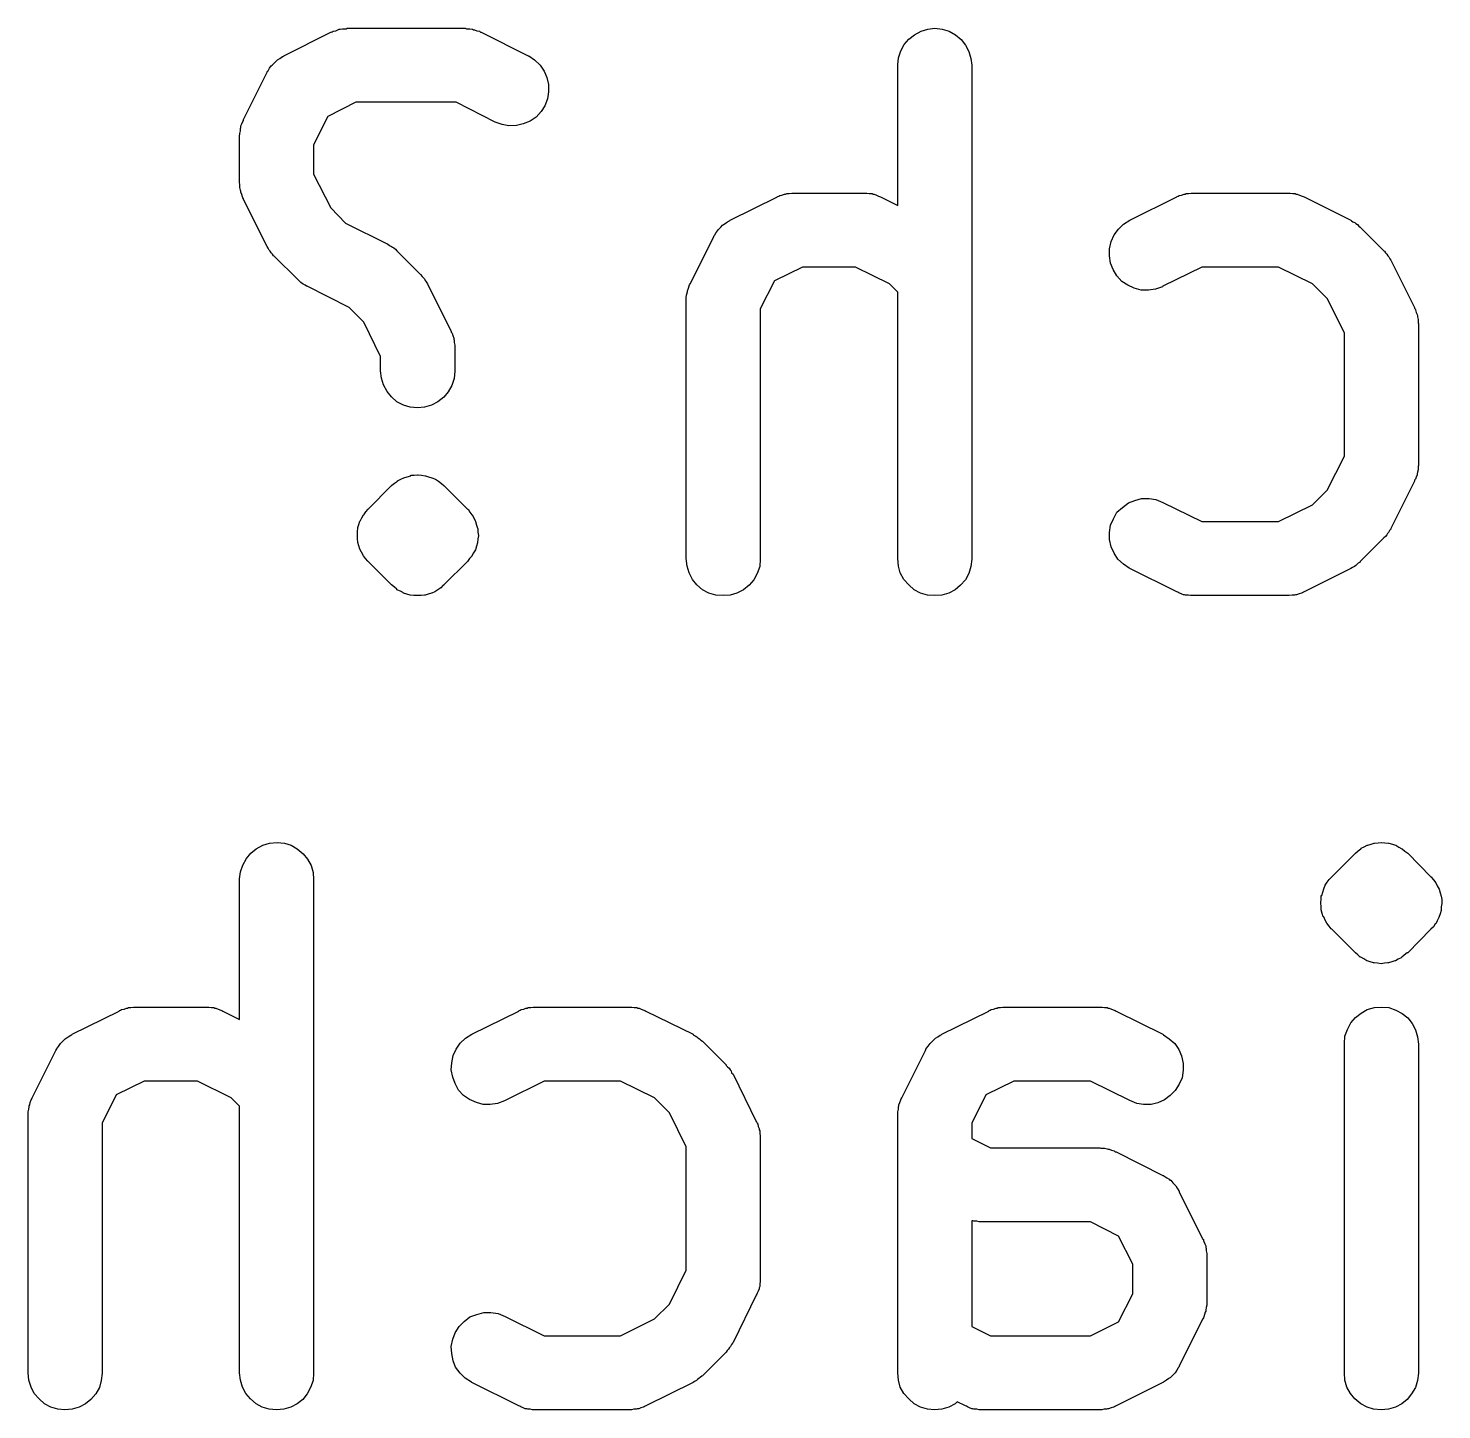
# Model space of a CAD drawing. Extents: x 131.5 to 184.4, y -145.8 to -137.7.
# Drawn here: x 142.177 to 145.041, y -145.467 to -142.667 of the extents above; entities that cross this region are included whole.
import ezdxf

# ---------------------------------------------------------------- set-up
doc = ezdxf.new("R2010")
doc.units = 0
doc.layers.add('BLACK', color=7, linetype='CONTINUOUS')

msp = doc.modelspace()

# ---------------------------------------------------------------- linework, layer by layer
at = {"layer": 'BLACK', "linetype": 'CONTINUOUS'}
for p, q in [((142.695, -142.723), (142.79, -142.675)), ((142.79, -142.675), (142.791, -142.675)), ((142.791, -142.675), (142.793, -142.674)), ((142.793, -142.674), (142.795, -142.673)), ((142.795, -142.673), (142.8, -142.672)), ((142.8, -142.672), (142.804, -142.67)), ((142.804, -142.67), (142.807, -142.669)), ((142.807, -142.669), (142.809, -142.669)), ((142.809, -142.669), (142.814, -142.668)), ((142.814, -142.668), (142.819, -142.668)), ((142.819, -142.668), (142.821, -142.668)), ((142.821, -142.668), (142.823, -142.667)), ((142.823, -142.667), (143.061, -142.667)), ((143.061, -142.667), (143.062, -142.667)), ((143.062, -142.667), (143.065, -142.668)), ((143.065, -142.668), (143.067, -142.668)), ((143.067, -142.668), (143.072, -142.668)), ((143.072, -142.668), (143.077, -142.669)), ((143.077, -142.669), (143.079, -142.67)), ((143.079, -142.67), (143.081, -142.67)), ((143.081, -142.67), (143.086, -142.672)), ((143.086, -142.672), (143.091, -142.673)), ((143.091, -142.673), (143.093, -142.675)), ((143.093, -142.675), (143.095, -142.675)), ((143.095, -142.675), (143.19, -142.723)), ((143.961, -142.689), (143.973, -142.68)), ((143.973, -142.68), (143.986, -142.673)), ((143.986, -142.673), (144, -142.669)), ((144, -142.669), (144.014, -142.667)), ((144.014, -142.667), (144.029, -142.669)), ((144.029, -142.669), (144.043, -142.673)), ((144.043, -142.673), (144.056, -142.68)), ((144.056, -142.68), (144.067, -142.69)), ((143.94, -142.727), (143.945, -142.713)), ((143.945, -142.713), (143.952, -142.7)), ((143.952, -142.7), (143.961, -142.689)), ((144.067, -142.69), (144.076, -142.701)), ((144.076, -142.701), (144.083, -142.714)), ((142.671, -142.742), (142.672, -142.741)), ((142.672, -142.741), (142.676, -142.737)), ((142.676, -142.737), (142.68, -142.733)), ((142.68, -142.733), (142.681, -142.732)), ((142.681, -142.732), (142.682, -142.731)), ((142.682, -142.731), (142.687, -142.728)), ((142.687, -142.728), (142.692, -142.724)), ((142.692, -142.724), (142.693, -142.724)), ((142.693, -142.724), (142.695, -142.723)), ((143.19, -142.723), (143.191, -142.723)), ((143.191, -142.723), (143.203, -142.731)), ((143.203, -142.731), (143.214, -142.742)), ((143.939, -142.741), (143.94, -142.727)), ((143.939, -142.742), (143.939, -142.741)), ((144.083, -142.714), (144.087, -142.728)), ((144.087, -142.728), (144.089, -142.742)), ((142.613, -142.852), (142.661, -142.756)), ((142.661, -142.756), (142.662, -142.754)), ((142.661, -142.756), (142.661, -142.756)), ((142.662, -142.754), (142.663, -142.753)), ((142.663, -142.753), (142.666, -142.748)), ((142.666, -142.748), (142.669, -142.743)), ((142.669, -142.743), (142.671, -142.742)), ((143.214, -142.742), (143.222, -142.754)), ((143.222, -142.754), (143.228, -142.767)), ((143.228, -142.767), (143.231, -142.781)), ((143.939, -143.026), (143.939, -142.742)), ((144.089, -142.742), (144.089, -143.742)), ((143.231, -142.796), (143.229, -142.81)), ((143.231, -142.781), (143.231, -142.796)), ((142.841, -142.817), (142.784, -142.846)), ((143.044, -142.817), (142.841, -142.817)), ((143.123, -142.857), (143.044, -142.817)), ((143.224, -142.824), (143.216, -142.836)), ((143.229, -142.81), (143.224, -142.824)), ((142.61, -142.861), (142.612, -142.856)), ((142.612, -142.856), (142.613, -142.854)), ((142.613, -142.854), (142.613, -142.852)), ((142.784, -142.846), (142.755, -142.903)), ((143.194, -142.855), (143.18, -142.861)), ((143.206, -142.847), (143.194, -142.855)), ((143.216, -142.836), (143.206, -142.847)), ((142.605, -142.884), (142.606, -142.882)), ((142.605, -142.885), (142.605, -142.884)), ((142.606, -142.88), (142.607, -142.875)), ((142.606, -142.882), (142.606, -142.88)), ((142.607, -142.87), (142.608, -142.868)), ((142.607, -142.875), (142.607, -142.87)), ((142.608, -142.865), (142.61, -142.861)), ((142.608, -142.868), (142.608, -142.865)), ((143.137, -142.862), (143.123, -142.857)), ((143.151, -142.865), (143.137, -142.862)), ((143.166, -142.864), (143.151, -142.865)), ((143.18, -142.861), (143.166, -142.864)), ((142.605, -142.98), (142.605, -142.885)), ((142.755, -142.903), (142.755, -142.963)), ((142.755, -142.963), (142.79, -143.031)), ((142.606, -142.983), (142.605, -142.98)), ((142.606, -142.985), (142.606, -142.983)), ((142.606, -142.99), (142.606, -142.985)), ((142.607, -142.995), (142.606, -142.99)), ((142.608, -142.997), (142.607, -142.995)), ((142.608, -142.999), (142.608, -142.997)), ((142.61, -143.004), (142.608, -142.999)), ((142.611, -143.009), (142.61, -143.004)), ((142.612, -143.011), (142.611, -143.009)), ((142.613, -143.013), (142.612, -143.011)), ((142.613, -143.014), (142.613, -143.013)), ((142.661, -143.109), (142.613, -143.014)), ((143.599, -143.056), (143.695, -143.009)), ((143.695, -143.008), (143.698, -143.007)), ((143.695, -143.009), (143.695, -143.008)), ((143.698, -143.007), (143.7, -143.006)), ((143.7, -143.006), (143.704, -143.005)), ((143.704, -143.005), (143.709, -143.003)), ((143.709, -143.003), (143.711, -143.003)), ((143.711, -143.003), (143.714, -143.002)), ((143.714, -143.002), (143.719, -143.002)), ((143.719, -143.002), (143.724, -143.001)), ((143.724, -143.001), (143.726, -143.001)), ((143.726, -143.001), (143.728, -143.001)), ((143.728, -143.001), (143.871, -143.001)), ((143.871, -143.001), (143.872, -143.001)), ((143.872, -143.001), (143.874, -143.001)), ((143.874, -143.001), (143.876, -143.001)), ((143.876, -143.001), (143.881, -143.002)), ((143.881, -143.002), (143.887, -143.002)), ((143.887, -143.002), (143.889, -143.003)), ((143.889, -143.003), (143.891, -143.003)), ((143.891, -143.003), (143.896, -143.005)), ((143.896, -143.005), (143.9, -143.007)), ((143.9, -143.007), (143.902, -143.008)), ((143.902, -143.008), (143.904, -143.009)), ((143.904, -143.009), (143.939, -143.026)), ((144.409, -143.056), (144.504, -143.009)), ((144.504, -143.009), (144.505, -143.008)), ((144.505, -143.008), (144.507, -143.007)), ((144.507, -143.007), (144.509, -143.006)), ((144.509, -143.006), (144.514, -143.005)), ((144.514, -143.005), (144.519, -143.003)), ((144.519, -143.003), (144.521, -143.003)), ((144.521, -143.003), (144.523, -143.002)), ((144.523, -143.002), (144.528, -143.002)), ((144.528, -143.002), (144.533, -143.001)), ((144.533, -143.001), (144.535, -143.001)), ((144.535, -143.001), (144.538, -143.001)), ((144.538, -143.001), (144.728, -143.001)), ((144.728, -143.001), (144.729, -143.001)), ((144.729, -143.001), (144.731, -143.001)), ((144.731, -143.001), (144.734, -143.001)), ((144.734, -143.001), (144.739, -143.002)), ((144.739, -143.002), (144.744, -143.002)), ((144.744, -143.002), (144.746, -143.003)), ((144.746, -143.003), (144.748, -143.003)), ((144.748, -143.003), (144.753, -143.005)), ((144.753, -143.005), (144.758, -143.007)), ((144.758, -143.007), (144.76, -143.008)), ((144.76, -143.008), (144.762, -143.009)), ((144.762, -143.009), (144.857, -143.056)), ((142.79, -143.031), (142.82, -143.062)), ((143.598, -143.057), (143.599, -143.056)), ((144.396, -143.064), (144.409, -143.056)), ((144.857, -143.056), (144.858, -143.057)), ((142.82, -143.062), (142.904, -143.104)), ((143.568, -143.086), (143.571, -143.081)), ((143.571, -143.081), (143.574, -143.077)), ((143.574, -143.077), (143.575, -143.075)), ((143.575, -143.075), (143.576, -143.074)), ((143.576, -143.074), (143.58, -143.07)), ((143.58, -143.07), (143.584, -143.066)), ((143.584, -143.066), (143.586, -143.065)), ((143.586, -143.065), (143.587, -143.064)), ((143.587, -143.064), (143.592, -143.061)), ((143.592, -143.061), (143.596, -143.058)), ((143.596, -143.058), (143.598, -143.057)), ((144.377, -143.086), (144.386, -143.074)), ((144.386, -143.074), (144.396, -143.064)), ((144.858, -143.057), (144.861, -143.059)), ((144.861, -143.059), (144.865, -143.061)), ((144.865, -143.061), (144.867, -143.063)), ((144.867, -143.063), (144.87, -143.065)), ((144.87, -143.065), (144.873, -143.068)), ((144.873, -143.068), (144.876, -143.07)), ((144.876, -143.07), (144.924, -143.118)), ((142.663, -143.113), (142.661, -143.109)), ((142.665, -143.117), (142.663, -143.113)), ((142.904, -143.104), (142.905, -143.104)), ((142.905, -143.104), (142.909, -143.107)), ((142.909, -143.107), (142.913, -143.109)), ((142.913, -143.109), (142.915, -143.111)), ((142.915, -143.111), (142.918, -143.112)), ((142.918, -143.112), (142.921, -143.115)), ((143.518, -143.185), (143.566, -143.09)), ((143.566, -143.089), (143.567, -143.087)), ((143.566, -143.09), (143.566, -143.089)), ((143.567, -143.087), (143.568, -143.086)), ((144.368, -143.114), (144.371, -143.099)), ((144.368, -143.128), (144.368, -143.114)), ((144.371, -143.099), (144.377, -143.086)), ((142.667, -143.119), (142.665, -143.117)), ((142.669, -143.122), (142.667, -143.119)), ((142.672, -143.125), (142.669, -143.122)), ((142.674, -143.128), (142.672, -143.125)), ((142.675, -143.129), (142.674, -143.128)), ((142.723, -143.176), (142.675, -143.129)), ((142.921, -143.115), (142.924, -143.118)), ((142.924, -143.118), (142.972, -143.166)), ((144.37, -143.143), (144.368, -143.128)), ((144.924, -143.118), (144.925, -143.119)), ((144.925, -143.119), (144.927, -143.122)), ((144.927, -143.122), (144.93, -143.125)), ((144.93, -143.125), (144.932, -143.128)), ((144.932, -143.128), (144.934, -143.13)), ((144.934, -143.13), (144.936, -143.134)), ((144.936, -143.134), (144.938, -143.137)), ((144.938, -143.137), (144.986, -143.233)), ((142.972, -143.166), (142.972, -143.166)), ((142.972, -143.166), (142.975, -143.17)), ((142.975, -143.17), (142.978, -143.173)), ((143.746, -143.151), (143.689, -143.179)), ((143.853, -143.151), (143.746, -143.151)), ((143.922, -143.185), (143.853, -143.151)), ((144.375, -143.156), (144.37, -143.143)), ((144.383, -143.169), (144.375, -143.156)), ((144.393, -143.18), (144.383, -143.169)), ((144.555, -143.151), (144.476, -143.19)), ((144.71, -143.151), (144.555, -143.151)), ((144.779, -143.185), (144.71, -143.151)), ((142.726, -143.179), (142.723, -143.176)), ((142.729, -143.182), (142.726, -143.179)), ((142.732, -143.184), (142.729, -143.182)), ((142.734, -143.186), (142.732, -143.184)), ((142.738, -143.188), (142.734, -143.186)), ((142.741, -143.19), (142.738, -143.188)), ((142.742, -143.19), (142.741, -143.19)), ((142.827, -143.233), (142.742, -143.19)), ((142.978, -143.173), (142.98, -143.175)), ((142.98, -143.175), (142.981, -143.178)), ((142.981, -143.178), (142.983, -143.181)), ((142.983, -143.181), (142.986, -143.185)), ((142.986, -143.185), (143.033, -143.28)), ((143.513, -143.199), (143.515, -143.194)), ((143.513, -143.201), (143.513, -143.199)), ((143.515, -143.194), (143.516, -143.189)), ((143.516, -143.189), (143.517, -143.187)), ((143.517, -143.187), (143.518, -143.185)), ((143.689, -143.179), (143.66, -143.236)), ((143.939, -143.202), (143.922, -143.185)), ((144.405, -143.188), (144.393, -143.18)), ((144.418, -143.194), (144.405, -143.188)), ((144.432, -143.198), (144.418, -143.194)), ((144.447, -143.198), (144.432, -143.198)), ((144.461, -143.196), (144.447, -143.198)), ((144.475, -143.191), (144.461, -143.196)), ((144.476, -143.19), (144.475, -143.191)), ((144.809, -143.215), (144.779, -143.185)), ((143.51, -143.213), (143.511, -143.208)), ((143.51, -143.215), (143.51, -143.213)), ((143.51, -143.218), (143.51, -143.215)), ((143.51, -143.219), (143.51, -143.218)), ((143.51, -143.742), (143.51, -143.219)), ((143.511, -143.208), (143.512, -143.203)), ((143.512, -143.203), (143.513, -143.201)), ((143.939, -143.742), (143.939, -143.202)), ((144.844, -143.284), (144.809, -143.215)), ((142.857, -143.263), (142.827, -143.233)), ((143.66, -143.236), (143.66, -143.742)), ((144.986, -143.233), (144.986, -143.234)), ((144.986, -143.234), (144.987, -143.236)), ((144.987, -143.236), (144.988, -143.238)), ((144.988, -143.238), (144.989, -143.243)), ((144.989, -143.243), (144.991, -143.247)), ((144.991, -143.247), (144.992, -143.25)), ((144.992, -143.25), (144.992, -143.252)), ((144.992, -143.252), (144.993, -143.257)), ((144.993, -143.257), (144.993, -143.262)), ((142.891, -143.332), (142.857, -143.263)), ((143.033, -143.28), (143.034, -143.281)), ((143.034, -143.281), (143.034, -143.283)), ((143.034, -143.283), (143.036, -143.285)), ((143.036, -143.285), (143.037, -143.29)), ((144.844, -143.534), (144.844, -143.284)), ((144.993, -143.262), (144.993, -143.264)), ((144.993, -143.264), (144.994, -143.266)), ((144.994, -143.266), (144.994, -143.552)), ((143.037, -143.29), (143.039, -143.295)), ((143.039, -143.295), (143.039, -143.297)), ((143.039, -143.297), (143.04, -143.299)), ((143.04, -143.299), (143.04, -143.304)), ((143.04, -143.304), (143.041, -143.309)), ((143.041, -143.309), (143.041, -143.312)), ((143.041, -143.312), (143.041, -143.314)), ((143.041, -143.314), (143.041, -143.361)), ((142.891, -143.361), (142.891, -143.332)), ((142.893, -143.376), (142.891, -143.361)), ((143.041, -143.362), (143.04, -143.377)), ((143.041, -143.361), (143.041, -143.362)), ((142.897, -143.39), (142.893, -143.376)), ((142.904, -143.403), (142.897, -143.39)), ((143.035, -143.391), (143.028, -143.404)), ((143.04, -143.377), (143.035, -143.391)), ((142.913, -143.414), (142.904, -143.403)), ((142.924, -143.424), (142.913, -143.414)), ((142.937, -143.431), (142.924, -143.424)), ((143.007, -143.424), (142.994, -143.431)), ((143.019, -143.415), (143.007, -143.424)), ((143.028, -143.404), (143.019, -143.415)), ((142.951, -143.435), (142.937, -143.431)), ((142.966, -143.436), (142.951, -143.435)), ((142.98, -143.435), (142.966, -143.436)), ((142.994, -143.431), (142.98, -143.435)), ((144.809, -143.603), (144.844, -143.534)), ((142.959, -143.573), (142.966, -143.572)), ((142.966, -143.572), (142.967, -143.572)), ((142.967, -143.572), (142.967, -143.572)), ((142.967, -143.572), (142.967, -143.572)), ((142.967, -143.572), (142.967, -143.572)), ((142.967, -143.572), (142.974, -143.573)), ((144.991, -143.572), (144.989, -143.577)), ((144.992, -143.567), (144.991, -143.57)), ((144.991, -143.57), (144.991, -143.572)), ((144.993, -143.562), (144.992, -143.567)), ((144.994, -143.553), (144.993, -143.555)), ((144.993, -143.555), (144.993, -143.557)), ((144.993, -143.557), (144.993, -143.562)), ((144.994, -143.552), (144.994, -143.553)), ((142.866, -143.642), (142.913, -143.594)), ((142.913, -143.594), (142.914, -143.594)), ((142.914, -143.593), (142.919, -143.589)), ((142.914, -143.594), (142.914, -143.593)), ((142.914, -143.594), (142.914, -143.594)), ((142.914, -143.594), (142.914, -143.594)), ((142.914, -143.594), (142.914, -143.594)), ((142.914, -143.594), (142.914, -143.594)), ((142.914, -143.594), (142.914, -143.594)), ((142.919, -143.589), (142.925, -143.585)), ((142.925, -143.584), (142.932, -143.581)), ((142.925, -143.585), (142.925, -143.584)), ((142.925, -143.584), (142.925, -143.584)), ((142.925, -143.584), (142.925, -143.584)), ((142.925, -143.584), (142.925, -143.584)), ((142.932, -143.581), (142.938, -143.578)), ((142.938, -143.578), (142.945, -143.576)), ((142.938, -143.578), (142.938, -143.578)), ((142.938, -143.578), (142.938, -143.578)), ((142.938, -143.578), (142.938, -143.578)), ((142.938, -143.578), (142.938, -143.578)), ((142.945, -143.576), (142.952, -143.574)), ((142.952, -143.574), (142.952, -143.573)), ((142.952, -143.573), (142.952, -143.573)), ((142.952, -143.573), (142.952, -143.573)), ((142.952, -143.573), (142.959, -143.573)), ((142.952, -143.574), (142.952, -143.574)), ((142.974, -143.573), (142.981, -143.574)), ((142.981, -143.574), (142.981, -143.574)), ((142.981, -143.574), (142.981, -143.574)), ((142.981, -143.574), (142.981, -143.574)), ((142.981, -143.574), (142.982, -143.574)), ((142.982, -143.574), (142.988, -143.576)), ((142.988, -143.576), (142.988, -143.576)), ((142.988, -143.576), (142.995, -143.578)), ((142.995, -143.578), (142.995, -143.578)), ((142.995, -143.578), (142.995, -143.578)), ((142.995, -143.578), (142.995, -143.578)), ((142.995, -143.578), (142.995, -143.578)), ((142.995, -143.578), (143.002, -143.581)), ((143.002, -143.581), (143.008, -143.585)), ((143.008, -143.585), (143.008, -143.585)), ((143.008, -143.585), (143.008, -143.585)), ((143.008, -143.585), (143.008, -143.585)), ((143.008, -143.585), (143.008, -143.585)), ((143.008, -143.585), (143.014, -143.59)), ((143.014, -143.59), (143.019, -143.594)), ((143.019, -143.594), (143.067, -143.642)), ((144.986, -143.585), (144.938, -143.681)), ((144.988, -143.581), (144.986, -143.583)), ((144.986, -143.583), (144.986, -143.585)), ((144.989, -143.577), (144.988, -143.581)), ((144.394, -143.638), (144.406, -143.629)), ((144.406, -143.629), (144.419, -143.624)), ((144.419, -143.624), (144.433, -143.62)), ((144.433, -143.62), (144.448, -143.62)), ((144.448, -143.62), (144.462, -143.622)), ((144.462, -143.622), (144.476, -143.628)), ((144.476, -143.628), (144.555, -143.667)), ((144.779, -143.633), (144.809, -143.603)), ((142.853, -143.659), (142.856, -143.653)), ((142.856, -143.653), (142.856, -143.653)), ((142.856, -143.653), (142.857, -143.653)), ((142.857, -143.653), (142.861, -143.647)), ((142.861, -143.647), (142.866, -143.642)), ((143.067, -143.642), (143.067, -143.642)), ((143.067, -143.642), (143.067, -143.642)), ((143.067, -143.642), (143.067, -143.642)), ((143.067, -143.642), (143.068, -143.642)), ((143.068, -143.642), (143.072, -143.648)), ((143.072, -143.648), (143.076, -143.653)), ((143.076, -143.653), (143.077, -143.654)), ((143.077, -143.654), (143.077, -143.654)), ((143.077, -143.654), (143.08, -143.66)), ((144.376, -143.661), (144.383, -143.648)), ((144.383, -143.648), (144.394, -143.638)), ((144.71, -143.667), (144.779, -143.633)), ((142.844, -143.687), (142.845, -143.68)), ((142.845, -143.679), (142.847, -143.673)), ((142.845, -143.68), (142.845, -143.679)), ((142.845, -143.68), (142.845, -143.68)), ((142.847, -143.673), (142.849, -143.666)), ((142.849, -143.666), (142.85, -143.665)), ((142.849, -143.666), (142.849, -143.666)), ((142.85, -143.665), (142.853, -143.659)), ((143.08, -143.66), (143.083, -143.666)), ((143.083, -143.666), (143.083, -143.667)), ((143.083, -143.667), (143.083, -143.667)), ((143.083, -143.667), (143.085, -143.674)), ((143.085, -143.674), (143.087, -143.68)), ((143.087, -143.68), (143.087, -143.681)), ((143.087, -143.681), (143.088, -143.681)), ((143.088, -143.681), (143.088, -143.688)), ((144.368, -143.689), (144.37, -143.674)), ((144.37, -143.674), (144.376, -143.661)), ((144.555, -143.667), (144.71, -143.667)), ((144.935, -143.685), (144.933, -143.689)), ((144.938, -143.682), (144.935, -143.685)), ((144.938, -143.681), (144.938, -143.682)), ((142.844, -143.694), (142.844, -143.687)), ((142.844, -143.701), (142.844, -143.694)), ((142.844, -143.694), (142.844, -143.694)), ((142.844, -143.694), (142.844, -143.694)), ((142.845, -143.709), (142.844, -143.701)), ((142.847, -143.716), (142.845, -143.709)), ((142.845, -143.709), (142.845, -143.709)), ((142.845, -143.709), (142.845, -143.709)), ((143.087, -143.71), (143.085, -143.717)), ((143.088, -143.702), (143.087, -143.71)), ((143.087, -143.71), (143.087, -143.71)), ((143.087, -143.71), (143.087, -143.71)), ((143.088, -143.688), (143.089, -143.695)), ((143.089, -143.696), (143.088, -143.702)), ((143.089, -143.695), (143.089, -143.695)), ((143.089, -143.695), (143.089, -143.696)), ((144.368, -143.703), (144.368, -143.689)), ((144.371, -143.718), (144.368, -143.703)), ((144.924, -143.7), (144.876, -143.748)), ((144.927, -143.697), (144.924, -143.7)), ((144.93, -143.694), (144.927, -143.697)), ((144.931, -143.691), (144.93, -143.694)), ((144.933, -143.689), (144.931, -143.691)), ((142.849, -143.723), (142.847, -143.716)), ((142.852, -143.729), (142.849, -143.723)), ((142.849, -143.723), (142.849, -143.723)), ((142.849, -143.723), (142.849, -143.723)), ((142.856, -143.736), (142.852, -143.729)), ((142.86, -143.742), (142.856, -143.736)), ((142.856, -143.736), (142.856, -143.736)), ((142.856, -143.736), (142.856, -143.736)), ((142.865, -143.747), (142.86, -143.742)), ((143.071, -143.742), (143.067, -143.748)), ((143.076, -143.737), (143.071, -143.742)), ((143.079, -143.73), (143.076, -143.736)), ((143.076, -143.736), (143.076, -143.737)), ((143.076, -143.737), (143.076, -143.737)), ((143.083, -143.724), (143.079, -143.73)), ((143.085, -143.717), (143.083, -143.724)), ((143.083, -143.724), (143.083, -143.724)), ((143.083, -143.724), (143.083, -143.724)), ((143.512, -143.757), (143.51, -143.742)), ((143.66, -143.743), (143.659, -143.758)), ((143.66, -143.742), (143.66, -143.743)), ((143.94, -143.757), (143.939, -143.742)), ((144.089, -143.743), (144.087, -143.758)), ((144.089, -143.742), (144.089, -143.743)), ((144.377, -143.731), (144.371, -143.718)), ((144.385, -143.743), (144.377, -143.731)), ((144.396, -143.753), (144.385, -143.743)), ((142.866, -143.748), (142.865, -143.747)), ((142.865, -143.747), (142.865, -143.747)), ((142.865, -143.747), (142.865, -143.747)), ((142.865, -143.747), (142.865, -143.747)), ((142.913, -143.795), (142.866, -143.748)), ((143.067, -143.748), (143.019, -143.795)), ((143.516, -143.771), (143.512, -143.757)), ((143.523, -143.784), (143.516, -143.771)), ((143.654, -143.772), (143.647, -143.785)), ((143.659, -143.758), (143.654, -143.772)), ((143.944, -143.771), (143.94, -143.757)), ((143.951, -143.784), (143.944, -143.771)), ((144.083, -143.772), (144.076, -143.785)), ((144.087, -143.758), (144.083, -143.772)), ((144.408, -143.761), (144.396, -143.753)), ((144.409, -143.762), (144.408, -143.761)), ((144.504, -143.809), (144.409, -143.762)), ((144.857, -143.762), (144.762, -143.809)), ((144.86, -143.76), (144.857, -143.762)), ((144.864, -143.758), (144.86, -143.76)), ((144.867, -143.756), (144.864, -143.758)), ((144.869, -143.754), (144.867, -143.756)), ((144.872, -143.751), (144.869, -143.754)), ((144.876, -143.749), (144.872, -143.751)), ((144.876, -143.748), (144.876, -143.749)), ((142.919, -143.8), (142.913, -143.795)), ((142.924, -143.804), (142.919, -143.8)), ((143.013, -143.801), (143.007, -143.805)), ((143.018, -143.796), (143.013, -143.801)), ((143.019, -143.796), (143.018, -143.796)), ((143.019, -143.795), (143.019, -143.796)), ((143.019, -143.796), (143.019, -143.796)), ((143.019, -143.796), (143.019, -143.796)), ((143.019, -143.796), (143.019, -143.796)), ((143.019, -143.796), (143.019, -143.796)), ((143.019, -143.796), (143.019, -143.796)), ((143.532, -143.795), (143.523, -143.784)), ((143.543, -143.805), (143.532, -143.795)), ((143.638, -143.796), (143.626, -143.805)), ((143.647, -143.785), (143.638, -143.796)), ((143.961, -143.795), (143.951, -143.784)), ((143.972, -143.805), (143.961, -143.795)), ((144.066, -143.796), (144.055, -143.805)), ((144.076, -143.785), (144.066, -143.796)), ((142.924, -143.805), (142.924, -143.804)), ((142.924, -143.804), (142.924, -143.804)), ((142.931, -143.808), (142.924, -143.805)), ((142.924, -143.805), (142.924, -143.805)), ((142.924, -143.805), (142.924, -143.805)), ((142.937, -143.811), (142.931, -143.808)), ((142.937, -143.812), (142.937, -143.811)), ((142.937, -143.811), (142.937, -143.811)), ((142.944, -143.814), (142.937, -143.812)), ((142.937, -143.812), (142.937, -143.812)), ((142.937, -143.812), (142.937, -143.812)), ((142.951, -143.816), (142.944, -143.814)), ((142.958, -143.817), (142.951, -143.816)), ((142.951, -143.816), (142.951, -143.816)), ((142.951, -143.816), (142.951, -143.816)), ((142.951, -143.816), (142.951, -143.816)), ((142.951, -143.816), (142.951, -143.816)), ((142.965, -143.817), (142.958, -143.817)), ((142.966, -143.817), (142.965, -143.817)), ((142.973, -143.817), (142.966, -143.817)), ((142.966, -143.817), (142.966, -143.817)), ((142.966, -143.817), (142.966, -143.817)), ((142.966, -143.817), (142.966, -143.817)), ((142.98, -143.816), (142.973, -143.817)), ((142.981, -143.816), (142.98, -143.816)), ((142.98, -143.816), (142.98, -143.816)), ((142.98, -143.816), (142.98, -143.816)), ((142.98, -143.816), (142.98, -143.816)), ((142.987, -143.814), (142.981, -143.816)), ((142.994, -143.812), (142.987, -143.814)), ((142.995, -143.812), (142.994, -143.812)), ((142.994, -143.812), (142.994, -143.812)), ((142.994, -143.812), (142.994, -143.812)), ((142.994, -143.812), (142.994, -143.812)), ((143.001, -143.809), (142.995, -143.812)), ((143.007, -143.805), (143.001, -143.809)), ((143.007, -143.805), (143.007, -143.805)), ((143.007, -143.805), (143.007, -143.805)), ((143.007, -143.805), (143.007, -143.805)), ((143.007, -143.805), (143.007, -143.805)), ((143.556, -143.812), (143.543, -143.805)), ((143.57, -143.816), (143.556, -143.812)), ((143.585, -143.817), (143.57, -143.816)), ((143.599, -143.816), (143.585, -143.817)), ((143.613, -143.812), (143.599, -143.816)), ((143.626, -143.805), (143.613, -143.812)), ((143.985, -143.812), (143.972, -143.805)), ((143.999, -143.816), (143.985, -143.812)), ((144.013, -143.817), (143.999, -143.816)), ((144.028, -143.816), (144.013, -143.817)), ((144.042, -143.812), (144.028, -143.816)), ((144.055, -143.805), (144.042, -143.812)), ((144.506, -143.81), (144.504, -143.809)), ((144.508, -143.811), (144.506, -143.81)), ((144.513, -143.813), (144.508, -143.811)), ((144.518, -143.815), (144.513, -143.813)), ((144.52, -143.815), (144.518, -143.815)), ((144.522, -143.816), (144.52, -143.815)), ((144.527, -143.816), (144.522, -143.816)), ((144.532, -143.817), (144.527, -143.816)), ((144.534, -143.817), (144.532, -143.817)), ((144.537, -143.817), (144.534, -143.817)), ((144.538, -143.817), (144.537, -143.817)), ((144.728, -143.817), (144.538, -143.817)), ((144.73, -143.817), (144.728, -143.817)), ((144.732, -143.817), (144.73, -143.817)), ((144.738, -143.816), (144.732, -143.817)), ((144.743, -143.816), (144.738, -143.816)), ((144.745, -143.815), (144.743, -143.816)), ((144.747, -143.815), (144.745, -143.815)), ((144.752, -143.813), (144.747, -143.815)), ((144.757, -143.812), (144.752, -143.813)), ((144.759, -143.811), (144.757, -143.812)), ((144.761, -143.81), (144.759, -143.811)), ((144.762, -143.809), (144.761, -143.81)), ((142.619, -144.35), (142.628, -144.339)), ((142.628, -144.339), (142.639, -144.33)), ((142.639, -144.33), (142.652, -144.323)), ((142.652, -144.323), (142.666, -144.319)), ((142.666, -144.319), (142.681, -144.317)), ((142.681, -144.317), (142.696, -144.319)), ((142.696, -144.319), (142.71, -144.323)), ((142.71, -144.323), (142.722, -144.33)), ((142.722, -144.33), (142.734, -144.34)), ((142.734, -144.34), (142.743, -144.351)), ((144.818, -144.387), (144.866, -144.339)), ((144.866, -144.339), (144.872, -144.334)), ((144.866, -144.339), (144.866, -144.339)), ((144.866, -144.339), (144.866, -144.339)), ((144.866, -144.339), (144.866, -144.339)), ((144.866, -144.339), (144.866, -144.339)), ((144.866, -144.339), (144.866, -144.339)), ((144.866, -144.339), (144.866, -144.339)), ((144.866, -144.339), (144.866, -144.339)), ((144.872, -144.334), (144.877, -144.33)), ((144.877, -144.33), (144.877, -144.33)), ((144.877, -144.33), (144.878, -144.33)), ((144.878, -144.329), (144.884, -144.326)), ((144.878, -144.33), (144.878, -144.329)), ((144.878, -144.33), (144.878, -144.33)), ((144.884, -144.326), (144.89, -144.323)), ((144.89, -144.323), (144.89, -144.323)), ((144.89, -144.323), (144.89, -144.323)), ((144.89, -144.323), (144.891, -144.323)), ((144.891, -144.323), (144.898, -144.321)), ((144.891, -144.323), (144.891, -144.323)), ((144.898, -144.321), (144.904, -144.319)), ((144.904, -144.319), (144.904, -144.319)), ((144.904, -144.319), (144.905, -144.319)), ((144.905, -144.319), (144.912, -144.318)), ((144.905, -144.319), (144.905, -144.319)), ((144.905, -144.319), (144.905, -144.319)), ((144.912, -144.318), (144.919, -144.317)), ((144.919, -144.317), (144.919, -144.317)), ((144.919, -144.317), (144.919, -144.317)), ((144.919, -144.317), (144.919, -144.317)), ((144.919, -144.317), (144.926, -144.318)), ((144.919, -144.317), (144.919, -144.317)), ((144.926, -144.318), (144.933, -144.319)), ((144.933, -144.319), (144.934, -144.319)), ((144.934, -144.319), (144.934, -144.319)), ((144.934, -144.319), (144.934, -144.319)), ((144.934, -144.319), (144.934, -144.319)), ((144.934, -144.319), (144.941, -144.321)), ((144.941, -144.321), (144.947, -144.323)), ((144.947, -144.323), (144.948, -144.323)), ((144.948, -144.323), (144.948, -144.323)), ((144.948, -144.323), (144.948, -144.323)), ((144.948, -144.323), (144.948, -144.323)), ((144.948, -144.323), (144.954, -144.327)), ((144.954, -144.327), (144.96, -144.33)), ((144.96, -144.33), (144.96, -144.33)), ((144.96, -144.33), (144.961, -144.33)), ((144.961, -144.33), (144.961, -144.33)), ((144.961, -144.33), (144.961, -144.33)), ((144.961, -144.33), (144.966, -144.335)), ((144.966, -144.335), (144.972, -144.339)), ((144.972, -144.339), (145.019, -144.387)), ((142.607, -144.377), (142.612, -144.363)), ((142.612, -144.363), (142.619, -144.35)), ((142.743, -144.351), (142.75, -144.364)), ((142.75, -144.364), (142.754, -144.378)), ((142.605, -144.391), (142.607, -144.377)), ((142.605, -144.392), (142.605, -144.391)), ((142.605, -144.676), (142.605, -144.392)), ((142.754, -144.378), (142.755, -144.392)), ((142.755, -144.392), (142.755, -145.392)), ((144.805, -144.404), (144.809, -144.398)), ((144.809, -144.398), (144.813, -144.392)), ((144.809, -144.398), (144.809, -144.398)), ((144.809, -144.398), (144.809, -144.398)), ((144.813, -144.392), (144.818, -144.387)), ((145.019, -144.387), (145.02, -144.387)), ((145.02, -144.387), (145.02, -144.387)), ((145.02, -144.387), (145.02, -144.387)), ((145.02, -144.387), (145.02, -144.388)), ((145.02, -144.388), (145.024, -144.393)), ((145.024, -144.393), (145.029, -144.399)), ((145.029, -144.399), (145.029, -144.399)), ((145.029, -144.399), (145.029, -144.399)), ((145.029, -144.399), (145.032, -144.405)), ((144.797, -144.432), (144.797, -144.425)), ((144.797, -144.425), (144.798, -144.425)), ((144.798, -144.425), (144.8, -144.418)), ((144.798, -144.425), (144.798, -144.425)), ((144.8, -144.418), (144.802, -144.411)), ((144.802, -144.411), (144.805, -144.404)), ((144.802, -144.411), (144.802, -144.411)), ((144.802, -144.411), (144.802, -144.411)), ((145.032, -144.405), (145.036, -144.412)), ((145.036, -144.412), (145.036, -144.412)), ((145.036, -144.412), (145.036, -144.412)), ((145.036, -144.412), (145.038, -144.419)), ((145.038, -144.419), (145.04, -144.426)), ((145.04, -144.426), (145.04, -144.426)), ((145.04, -144.426), (145.04, -144.426)), ((145.04, -144.426), (145.041, -144.433)), ((144.796, -144.439), (144.797, -144.432)), ((144.796, -144.44), (144.796, -144.439)), ((144.796, -144.439), (144.796, -144.439)), ((144.797, -144.447), (144.796, -144.44)), ((144.797, -144.454), (144.797, -144.447)), ((144.799, -144.461), (144.797, -144.454)), ((144.797, -144.454), (144.797, -144.454)), ((144.797, -144.454), (144.797, -144.454)), ((145.04, -144.455), (145.038, -144.462)), ((145.041, -144.441), (145.04, -144.448)), ((145.04, -144.448), (145.04, -144.455)), ((145.04, -144.455), (145.04, -144.455)), ((145.04, -144.455), (145.04, -144.455)), ((145.041, -144.433), (145.041, -144.44)), ((145.041, -144.44), (145.041, -144.441)), ((145.041, -144.441), (145.041, -144.441)), ((144.801, -144.468), (144.799, -144.461)), ((144.802, -144.468), (144.801, -144.468)), ((144.801, -144.468), (144.801, -144.468)), ((144.805, -144.475), (144.802, -144.468)), ((144.808, -144.481), (144.805, -144.475)), ((144.813, -144.487), (144.808, -144.481)), ((144.808, -144.481), (144.808, -144.481)), ((144.808, -144.481), (144.808, -144.481)), ((144.817, -144.492), (144.813, -144.487)), ((145.024, -144.488), (145.019, -144.493)), ((145.028, -144.482), (145.024, -144.488)), ((145.029, -144.482), (145.028, -144.482)), ((145.028, -144.482), (145.028, -144.482)), ((145.032, -144.476), (145.029, -144.482)), ((145.035, -144.469), (145.032, -144.476)), ((145.038, -144.462), (145.035, -144.469)), ((145.035, -144.469), (145.035, -144.469)), ((145.035, -144.469), (145.035, -144.469)), ((144.818, -144.493), (144.817, -144.492)), ((144.866, -144.541), (144.818, -144.493)), ((144.818, -144.493), (144.818, -144.493)), ((144.818, -144.493), (144.818, -144.493)), ((144.818, -144.493), (144.818, -144.493)), ((145.019, -144.493), (144.972, -144.541)), ((144.871, -144.545), (144.866, -144.541)), ((144.876, -144.55), (144.871, -144.545)), ((144.965, -144.546), (144.96, -144.55)), ((144.971, -144.541), (144.965, -144.546)), ((144.972, -144.541), (144.971, -144.541)), ((144.971, -144.541), (144.971, -144.541)), ((144.971, -144.541), (144.971, -144.541)), ((144.971, -144.541), (144.971, -144.541)), ((144.971, -144.541), (144.971, -144.541)), ((144.971, -144.541), (144.971, -144.541)), ((144.971, -144.541), (144.971, -144.541)), ((144.877, -144.55), (144.876, -144.55)), ((144.883, -144.553), (144.877, -144.55)), ((144.877, -144.55), (144.877, -144.55)), ((144.877, -144.55), (144.877, -144.55)), ((144.877, -144.55), (144.877, -144.55)), ((144.889, -144.557), (144.883, -144.553)), ((144.89, -144.557), (144.889, -144.557)), ((144.889, -144.557), (144.889, -144.557)), ((144.896, -144.559), (144.89, -144.557)), ((144.89, -144.557), (144.89, -144.557)), ((144.89, -144.557), (144.89, -144.557)), ((144.903, -144.561), (144.896, -144.559)), ((144.904, -144.561), (144.903, -144.561)), ((144.903, -144.561), (144.903, -144.561)), ((144.903, -144.561), (144.903, -144.561)), ((144.911, -144.562), (144.904, -144.561)), ((144.904, -144.561), (144.904, -144.561)), ((144.918, -144.563), (144.911, -144.562)), ((144.925, -144.562), (144.918, -144.563)), ((144.918, -144.563), (144.918, -144.563)), ((144.918, -144.563), (144.918, -144.563)), ((144.918, -144.563), (144.918, -144.563)), ((144.918, -144.563), (144.918, -144.563)), ((144.932, -144.561), (144.925, -144.562)), ((144.933, -144.561), (144.932, -144.561)), ((144.932, -144.561), (144.932, -144.561)), ((144.94, -144.559), (144.933, -144.561)), ((144.933, -144.561), (144.933, -144.561)), ((144.933, -144.561), (144.933, -144.561)), ((144.946, -144.557), (144.94, -144.559)), ((144.947, -144.557), (144.946, -144.557)), ((144.953, -144.554), (144.947, -144.557)), ((144.947, -144.557), (144.947, -144.557)), ((144.947, -144.557), (144.947, -144.557)), ((144.947, -144.557), (144.947, -144.557)), ((144.959, -144.551), (144.953, -144.554)), ((144.96, -144.55), (144.959, -144.551)), ((144.96, -144.55), (144.96, -144.55)), ((144.96, -144.55), (144.96, -144.55)), ((144.96, -144.55), (144.96, -144.55)), ((142.266, -144.706), (142.361, -144.659)), ((142.361, -144.659), (142.362, -144.658)), ((142.362, -144.658), (142.364, -144.657)), ((142.364, -144.657), (142.366, -144.656)), ((142.366, -144.656), (142.371, -144.655)), ((142.371, -144.655), (142.376, -144.653)), ((142.376, -144.653), (142.378, -144.653)), ((142.378, -144.653), (142.38, -144.652)), ((142.38, -144.652), (142.385, -144.652)), ((142.385, -144.652), (142.39, -144.651)), ((142.39, -144.651), (142.393, -144.651)), ((142.393, -144.651), (142.395, -144.651)), ((142.395, -144.651), (142.538, -144.651)), ((142.538, -144.651), (142.539, -144.651)), ((142.539, -144.651), (142.541, -144.651)), ((142.541, -144.651), (142.543, -144.651)), ((142.543, -144.651), (142.548, -144.652)), ((142.548, -144.652), (142.553, -144.652)), ((142.553, -144.652), (142.555, -144.653)), ((142.555, -144.653), (142.557, -144.653)), ((142.557, -144.653), (142.562, -144.655)), ((142.562, -144.655), (142.567, -144.657)), ((142.567, -144.657), (142.569, -144.658)), ((142.569, -144.658), (142.571, -144.659)), ((142.571, -144.659), (142.605, -144.676)), ((143.076, -144.706), (143.171, -144.659)), ((143.171, -144.659), (143.172, -144.658)), ((143.172, -144.658), (143.174, -144.657)), ((143.174, -144.657), (143.176, -144.656)), ((143.176, -144.656), (143.181, -144.655)), ((143.181, -144.655), (143.185, -144.653)), ((143.185, -144.653), (143.188, -144.653)), ((143.188, -144.653), (143.19, -144.652)), ((143.19, -144.652), (143.195, -144.652)), ((143.195, -144.652), (143.2, -144.651)), ((143.2, -144.651), (143.202, -144.651)), ((143.202, -144.651), (143.204, -144.651)), ((143.204, -144.651), (143.395, -144.651)), ((143.395, -144.651), (143.396, -144.651)), ((143.396, -144.651), (143.398, -144.651)), ((143.398, -144.651), (143.4, -144.651)), ((143.4, -144.651), (143.405, -144.652)), ((143.405, -144.652), (143.41, -144.652)), ((143.41, -144.652), (143.412, -144.653)), ((143.412, -144.653), (143.415, -144.653)), ((143.415, -144.653), (143.419, -144.655)), ((143.419, -144.655), (143.424, -144.657)), ((143.424, -144.657), (143.426, -144.658)), ((143.426, -144.658), (143.428, -144.659)), ((143.428, -144.659), (143.524, -144.706)), ((144.028, -144.706), (144.123, -144.659)), ((144.123, -144.659), (144.124, -144.658)), ((144.124, -144.658), (144.126, -144.657)), ((144.126, -144.657), (144.128, -144.656)), ((144.128, -144.656), (144.133, -144.655)), ((144.133, -144.655), (144.138, -144.653)), ((144.138, -144.653), (144.14, -144.653)), ((144.14, -144.653), (144.142, -144.652)), ((144.142, -144.652), (144.147, -144.652)), ((144.147, -144.652), (144.152, -144.651)), ((144.152, -144.651), (144.154, -144.651)), ((144.154, -144.651), (144.157, -144.651)), ((144.157, -144.651), (144.347, -144.651)), ((144.347, -144.651), (144.348, -144.651)), ((144.348, -144.651), (144.35, -144.651)), ((144.35, -144.651), (144.353, -144.651)), ((144.353, -144.651), (144.358, -144.652)), ((144.358, -144.652), (144.363, -144.652)), ((144.363, -144.652), (144.365, -144.653)), ((144.365, -144.653), (144.367, -144.653)), ((144.367, -144.653), (144.372, -144.655)), ((144.372, -144.655), (144.377, -144.657)), ((144.377, -144.657), (144.379, -144.658)), ((144.379, -144.658), (144.381, -144.659)), ((144.381, -144.659), (144.476, -144.706)), ((144.878, -144.663), (144.89, -144.656)), ((144.89, -144.656), (144.905, -144.652)), ((144.905, -144.652), (144.919, -144.651)), ((144.919, -144.651), (144.934, -144.652)), ((144.934, -144.652), (144.948, -144.657)), ((144.948, -144.657), (144.961, -144.664)), ((144.85, -144.696), (144.857, -144.683)), ((144.857, -144.683), (144.866, -144.672)), ((144.866, -144.672), (144.878, -144.663)), ((144.961, -144.664), (144.972, -144.673)), ((144.972, -144.673), (144.981, -144.684)), ((144.981, -144.684), (144.988, -144.697)), ((142.247, -144.72), (142.251, -144.716)), ((142.251, -144.716), (142.252, -144.715)), ((142.252, -144.715), (142.254, -144.714)), ((142.254, -144.714), (142.258, -144.711)), ((142.258, -144.711), (142.263, -144.708)), ((142.263, -144.708), (142.265, -144.707)), ((142.265, -144.707), (142.266, -144.706)), ((143.052, -144.724), (143.063, -144.714)), ((143.063, -144.714), (143.076, -144.706)), ((143.524, -144.706), (143.524, -144.707)), ((143.524, -144.707), (143.528, -144.709)), ((143.528, -144.709), (143.532, -144.711)), ((143.532, -144.711), (143.534, -144.713)), ((143.534, -144.713), (143.537, -144.715)), ((143.537, -144.715), (143.54, -144.718)), ((144.009, -144.72), (144.013, -144.716)), ((144.013, -144.716), (144.014, -144.715)), ((144.014, -144.715), (144.015, -144.714)), ((144.015, -144.714), (144.02, -144.711)), ((144.02, -144.711), (144.025, -144.708)), ((144.025, -144.708), (144.027, -144.707)), ((144.027, -144.707), (144.028, -144.706)), ((144.476, -144.706), (144.477, -144.707)), ((144.477, -144.707), (144.489, -144.715)), ((144.489, -144.715), (144.5, -144.725)), ((144.844, -144.725), (144.845, -144.71)), ((144.845, -144.71), (144.85, -144.696)), ((144.988, -144.697), (144.992, -144.711)), ((144.992, -144.711), (144.994, -144.726)), ((142.185, -144.835), (142.232, -144.74)), ((142.232, -144.74), (142.233, -144.739)), ((142.233, -144.739), (142.234, -144.737)), ((142.234, -144.736), (142.238, -144.731)), ((142.234, -144.737), (142.234, -144.736)), ((142.238, -144.731), (142.241, -144.727)), ((142.241, -144.727), (142.242, -144.725)), ((142.242, -144.725), (142.243, -144.724)), ((142.243, -144.724), (142.247, -144.72)), ((143.038, -144.749), (143.044, -144.736)), ((143.044, -144.736), (143.052, -144.724)), ((143.54, -144.718), (143.543, -144.72)), ((143.543, -144.72), (143.591, -144.768)), ((143.947, -144.835), (143.994, -144.74)), ((143.994, -144.74), (143.995, -144.739)), ((143.995, -144.739), (143.996, -144.737)), ((143.996, -144.736), (144, -144.731)), ((143.996, -144.737), (143.996, -144.736)), ((144, -144.731), (144.003, -144.727)), ((144.003, -144.727), (144.004, -144.725)), ((144.004, -144.725), (144.005, -144.724)), ((144.005, -144.724), (144.009, -144.72)), ((144.5, -144.725), (144.508, -144.737)), ((144.508, -144.737), (144.514, -144.75)), ((144.844, -144.726), (144.844, -144.725)), ((144.844, -145.392), (144.844, -144.726)), ((144.994, -144.726), (144.994, -145.392)), ((143.034, -144.778), (143.035, -144.764)), ((143.035, -144.764), (143.038, -144.749)), ((143.591, -144.768), (143.591, -144.769)), ((143.591, -144.769), (143.594, -144.772)), ((143.594, -144.772), (143.597, -144.775)), ((143.597, -144.775), (143.599, -144.778)), ((144.514, -144.75), (144.517, -144.765)), ((144.517, -144.765), (144.517, -144.779)), ((142.412, -144.801), (142.355, -144.829)), ((142.52, -144.801), (142.412, -144.801)), ((142.588, -144.835), (142.52, -144.801)), ((143.037, -144.793), (143.034, -144.778)), ((143.042, -144.806), (143.037, -144.793)), ((143.222, -144.801), (143.143, -144.84)), ((143.377, -144.801), (143.222, -144.801)), ((143.446, -144.835), (143.377, -144.801)), ((143.599, -144.778), (143.601, -144.78)), ((143.601, -144.78), (143.602, -144.784)), ((143.602, -144.784), (143.605, -144.787)), ((143.605, -144.787), (143.652, -144.883)), ((144.174, -144.801), (144.117, -144.829)), ((144.329, -144.801), (144.174, -144.801)), ((144.409, -144.84), (144.329, -144.801)), ((144.515, -144.794), (144.509, -144.807)), ((144.517, -144.779), (144.515, -144.794)), ((142.355, -144.829), (142.327, -144.886)), ((143.049, -144.819), (143.042, -144.806)), ((143.059, -144.83), (143.049, -144.819)), ((143.071, -144.838), (143.059, -144.83)), ((144.117, -144.829), (144.089, -144.886)), ((144.491, -144.83), (144.479, -144.839)), ((144.501, -144.82), (144.491, -144.83)), ((144.509, -144.807), (144.501, -144.82)), ((142.177, -144.863), (142.178, -144.858)), ((142.178, -144.858), (142.179, -144.853)), ((142.179, -144.851), (142.18, -144.849)), ((142.179, -144.853), (142.179, -144.851)), ((142.18, -144.849), (142.181, -144.844)), ((142.181, -144.844), (142.183, -144.839)), ((142.183, -144.839), (142.184, -144.837)), ((142.184, -144.837), (142.185, -144.835)), ((142.605, -144.852), (142.588, -144.835)), ((142.605, -145.392), (142.605, -144.852)), ((143.085, -144.844), (143.071, -144.838)), ((143.099, -144.848), (143.085, -144.844)), ((143.113, -144.848), (143.099, -144.848)), ((143.128, -144.846), (143.113, -144.848)), ((143.142, -144.841), (143.128, -144.846)), ((143.143, -144.84), (143.142, -144.841)), ((143.476, -144.865), (143.446, -144.835)), ((143.939, -144.863), (143.94, -144.858)), ((143.94, -144.853), (143.941, -144.851)), ((143.94, -144.858), (143.94, -144.853)), ((143.941, -144.849), (143.943, -144.844)), ((143.941, -144.851), (143.941, -144.849)), ((143.943, -144.844), (143.945, -144.839)), ((143.945, -144.839), (143.946, -144.837)), ((143.946, -144.837), (143.947, -144.835)), ((144.423, -144.846), (144.409, -144.84)), ((144.437, -144.848), (144.423, -144.846)), ((144.452, -144.848), (144.437, -144.848)), ((144.466, -144.845), (144.452, -144.848)), ((144.479, -144.839), (144.466, -144.845)), ((142.177, -144.865), (142.177, -144.863)), ((142.177, -144.868), (142.177, -144.865)), ((142.177, -144.869), (142.177, -144.868)), ((142.177, -145.392), (142.177, -144.869)), ((142.327, -144.886), (142.327, -145.392)), ((143.51, -144.934), (143.476, -144.865)), ((143.652, -144.883), (143.653, -144.884)), ((143.653, -144.884), (143.654, -144.886)), ((143.654, -144.886), (143.655, -144.888)), ((143.655, -144.888), (143.656, -144.893)), ((143.939, -144.865), (143.939, -144.863)), ((143.939, -144.868), (143.939, -144.865)), ((143.939, -144.869), (143.939, -144.868)), ((143.939, -145.392), (143.939, -144.869)), ((144.089, -144.886), (144.089, -144.917)), ((143.656, -144.893), (143.658, -144.897)), ((143.658, -144.897), (143.658, -144.9)), ((143.658, -144.9), (143.659, -144.902)), ((143.659, -144.902), (143.659, -144.907)), ((143.659, -144.907), (143.66, -144.912)), ((143.66, -144.912), (143.66, -144.914)), ((143.66, -144.914), (143.66, -144.916)), ((143.66, -144.916), (143.66, -145.202)), ((144.089, -144.917), (144.127, -144.936)), ((143.51, -145.184), (143.51, -144.934)), ((144.127, -144.936), (144.347, -144.936)), ((144.347, -144.936), (144.348, -144.936)), ((144.348, -144.936), (144.35, -144.937)), ((144.35, -144.937), (144.353, -144.937)), ((144.353, -144.937), (144.358, -144.937)), ((144.358, -144.937), (144.363, -144.938)), ((144.363, -144.938), (144.365, -144.939)), ((144.365, -144.939), (144.367, -144.939)), ((144.367, -144.939), (144.372, -144.941)), ((144.372, -144.941), (144.377, -144.942)), ((144.377, -144.942), (144.379, -144.944)), ((144.379, -144.944), (144.381, -144.944)), ((144.381, -144.944), (144.476, -144.992)), ((144.476, -144.992), (144.477, -144.992)), ((144.477, -144.992), (144.478, -144.993)), ((144.478, -144.993), (144.48, -144.994)), ((144.48, -144.994), (144.484, -144.997)), ((144.484, -144.997), (144.489, -145)), ((144.489, -145), (144.49, -145.002)), ((144.49, -145.002), (144.492, -145.002)), ((144.492, -145.002), (144.496, -145.007)), ((144.496, -145.007), (144.5, -145.011)), ((144.5, -145.011), (144.501, -145.012)), ((144.501, -145.012), (144.502, -145.013)), ((144.502, -145.013), (144.505, -145.018)), ((144.505, -145.018), (144.508, -145.023)), ((144.508, -145.023), (144.509, -145.024)), ((144.509, -145.024), (144.509, -145.026)), ((144.509, -145.026), (144.557, -145.121)), ((144.091, -145.084), (144.089, -145.084)), ((144.089, -145.084), (144.089, -145.084)), ((144.089, -145.084), (144.089, -145.298)), ((144.093, -145.085), (144.091, -145.084)), ((144.099, -145.085), (144.093, -145.085)), ((144.104, -145.086), (144.099, -145.085)), ((144.106, -145.086), (144.104, -145.086)), ((144.108, -145.086), (144.106, -145.086)), ((144.109, -145.086), (144.108, -145.086)), ((144.329, -145.086), (144.109, -145.086)), ((144.386, -145.115), (144.329, -145.086)), ((144.415, -145.172), (144.386, -145.115)), ((144.557, -145.121), (144.558, -145.122)), ((144.558, -145.122), (144.558, -145.124)), ((144.558, -145.124), (144.559, -145.126)), ((144.559, -145.126), (144.561, -145.131)), ((144.561, -145.131), (144.563, -145.135)), ((144.563, -145.135), (144.563, -145.138)), ((144.563, -145.138), (144.564, -145.14)), ((144.564, -145.14), (144.564, -145.145)), ((144.564, -145.145), (144.565, -145.15)), ((144.415, -145.232), (144.415, -145.172)), ((144.565, -145.15), (144.565, -145.152)), ((144.565, -145.152), (144.565, -145.154)), ((144.565, -145.154), (144.565, -145.25)), ((143.476, -145.253), (143.51, -145.184)), ((143.66, -145.202), (143.66, -145.203)), ((143.66, -145.203), (143.66, -145.205)), ((143.653, -145.233), (143.652, -145.235)), ((143.654, -145.231), (143.653, -145.233)), ((143.656, -145.227), (143.654, -145.231)), ((143.658, -145.222), (143.656, -145.227)), ((143.659, -145.217), (143.658, -145.22)), ((143.658, -145.22), (143.658, -145.222)), ((143.66, -145.207), (143.659, -145.212)), ((143.659, -145.212), (143.659, -145.217)), ((143.66, -145.205), (143.66, -145.207)), ((144.386, -145.289), (144.415, -145.232)), ((143.446, -145.283), (143.476, -145.253)), ((143.652, -145.235), (143.605, -145.331)), ((144.564, -145.26), (144.563, -145.265)), ((144.565, -145.255), (144.564, -145.26)), ((144.565, -145.25), (144.565, -145.251)), ((144.565, -145.251), (144.565, -145.253)), ((144.565, -145.253), (144.565, -145.255)), ((143.05, -145.298), (143.06, -145.288)), ((143.06, -145.288), (143.072, -145.279)), ((143.072, -145.279), (143.086, -145.274)), ((143.086, -145.274), (143.1, -145.27)), ((143.1, -145.27), (143.114, -145.27)), ((143.114, -145.27), (143.129, -145.272)), ((143.129, -145.272), (143.143, -145.278)), ((143.143, -145.278), (143.222, -145.317)), ((143.377, -145.317), (143.446, -145.283)), ((144.329, -145.317), (144.386, -145.289)), ((144.557, -145.283), (144.509, -145.378)), ((144.558, -145.281), (144.557, -145.283)), ((144.559, -145.279), (144.558, -145.281)), ((144.56, -145.274), (144.559, -145.279)), ((144.562, -145.269), (144.56, -145.274)), ((144.563, -145.267), (144.562, -145.269)), ((144.563, -145.265), (144.563, -145.267)), ((143.037, -145.324), (143.042, -145.311)), ((143.042, -145.311), (143.05, -145.298)), ((143.222, -145.317), (143.377, -145.317)), ((144.089, -145.298), (144.127, -145.317)), ((144.127, -145.317), (144.329, -145.317)), ((143.034, -145.339), (143.037, -145.324)), ((143.035, -145.353), (143.034, -145.339)), ((143.593, -145.347), (143.591, -145.35)), ((143.596, -145.344), (143.593, -145.347)), ((143.598, -145.341), (143.596, -145.344)), ((143.6, -145.339), (143.598, -145.341)), ((143.602, -145.335), (143.6, -145.339)), ((143.604, -145.332), (143.602, -145.335)), ((143.605, -145.331), (143.604, -145.332)), ((143.038, -145.368), (143.035, -145.353)), ((143.043, -145.381), (143.038, -145.368)), ((143.591, -145.35), (143.543, -145.398)), ((142.178, -145.407), (142.177, -145.392)), ((142.327, -145.393), (142.325, -145.408)), ((142.327, -145.392), (142.327, -145.393)), ((142.607, -145.407), (142.605, -145.392)), ((142.755, -145.393), (142.754, -145.408)), ((142.755, -145.392), (142.755, -145.393)), ((143.052, -145.393), (143.043, -145.381)), ((143.062, -145.403), (143.052, -145.393)), ((143.075, -145.411), (143.062, -145.403)), ((143.536, -145.404), (143.533, -145.406)), ((143.539, -145.401), (143.536, -145.404)), ((143.542, -145.399), (143.539, -145.401)), ((143.543, -145.398), (143.542, -145.399)), ((143.94, -145.407), (143.939, -145.392)), ((144.488, -145.404), (144.483, -145.407)), ((144.489, -145.403), (144.488, -145.404)), ((144.491, -145.402), (144.489, -145.403)), ((144.495, -145.398), (144.491, -145.402)), ((144.499, -145.394), (144.495, -145.398)), ((144.5, -145.393), (144.499, -145.394)), ((144.501, -145.392), (144.5, -145.393)), ((144.504, -145.387), (144.501, -145.392)), ((144.507, -145.382), (144.504, -145.387)), ((144.508, -145.381), (144.507, -145.382)), ((144.509, -145.379), (144.508, -145.381)), ((144.509, -145.378), (144.509, -145.379)), ((144.845, -145.407), (144.844, -145.392)), ((144.994, -145.393), (144.992, -145.408)), ((144.994, -145.392), (144.994, -145.393)), ((142.183, -145.421), (142.178, -145.407)), ((142.189, -145.434), (142.183, -145.421)), ((142.321, -145.422), (142.314, -145.435)), ((142.325, -145.408), (142.321, -145.422)), ((142.611, -145.421), (142.607, -145.407)), ((142.618, -145.434), (142.611, -145.421)), ((142.749, -145.422), (142.742, -145.435)), ((142.754, -145.408), (142.749, -145.422)), ((143.076, -145.412), (143.075, -145.411)), ((143.171, -145.459), (143.076, -145.412)), ((143.524, -145.412), (143.428, -145.459)), ((143.527, -145.41), (143.524, -145.412)), ((143.531, -145.408), (143.527, -145.41)), ((143.533, -145.406), (143.531, -145.408)), ((143.944, -145.421), (143.94, -145.407)), ((143.951, -145.434), (143.944, -145.421)), ((144.476, -145.412), (144.381, -145.459)), ((144.477, -145.411), (144.476, -145.412)), ((144.479, -145.41), (144.477, -145.411)), ((144.483, -145.407), (144.479, -145.41)), ((144.849, -145.421), (144.845, -145.407)), ((144.856, -145.434), (144.849, -145.421)), ((144.988, -145.422), (144.98, -145.435)), ((144.992, -145.408), (144.988, -145.422)), ((142.199, -145.445), (142.189, -145.434)), ((142.21, -145.455), (142.199, -145.445)), ((142.223, -145.462), (142.21, -145.455)), ((142.237, -145.466), (142.223, -145.462)), ((142.28, -145.462), (142.266, -145.466)), ((142.293, -145.455), (142.28, -145.462)), ((142.304, -145.446), (142.293, -145.455)), ((142.314, -145.435), (142.304, -145.446)), ((142.627, -145.445), (142.618, -145.434)), ((142.639, -145.455), (142.627, -145.445)), ((142.651, -145.462), (142.639, -145.455)), ((142.665, -145.466), (142.651, -145.462)), ((142.709, -145.462), (142.695, -145.466)), ((142.722, -145.455), (142.709, -145.462)), ((142.733, -145.446), (142.722, -145.455)), ((142.742, -145.435), (142.733, -145.446)), ((143.173, -145.46), (143.171, -145.459)), ((143.175, -145.461), (143.173, -145.46)), ((143.18, -145.463), (143.175, -145.461)), ((143.423, -145.462), (143.418, -145.463)), ((143.425, -145.461), (143.423, -145.462)), ((143.427, -145.46), (143.425, -145.461)), ((143.428, -145.459), (143.427, -145.46)), ((143.961, -145.445), (143.951, -145.434)), ((143.972, -145.455), (143.961, -145.445)), ((143.985, -145.462), (143.972, -145.455)), ((143.999, -145.466), (143.985, -145.462)), ((144.042, -145.462), (144.028, -145.466)), ((144.055, -145.455), (144.042, -145.462)), ((144.059, -145.451), (144.055, -145.455)), ((144.076, -145.459), (144.059, -145.451)), ((144.078, -145.46), (144.076, -145.459)), ((144.08, -145.461), (144.078, -145.46)), ((144.084, -145.463), (144.08, -145.461)), ((144.376, -145.462), (144.371, -145.463)), ((144.378, -145.461), (144.376, -145.462)), ((144.38, -145.46), (144.378, -145.461)), ((144.381, -145.459), (144.38, -145.46)), ((144.865, -145.445), (144.856, -145.434)), ((144.877, -145.455), (144.865, -145.445)), ((144.89, -145.462), (144.877, -145.455)), ((144.903, -145.466), (144.89, -145.462)), ((144.947, -145.462), (144.933, -145.466)), ((144.96, -145.455), (144.947, -145.462)), ((144.971, -145.446), (144.96, -145.455)), ((144.98, -145.435), (144.971, -145.446)), ((142.251, -145.467), (142.237, -145.466)), ((142.266, -145.466), (142.251, -145.467)), ((142.68, -145.467), (142.665, -145.466)), ((142.695, -145.466), (142.68, -145.467)), ((143.184, -145.465), (143.18, -145.463)), ((143.187, -145.465), (143.184, -145.465)), ((143.189, -145.466), (143.187, -145.465)), ((143.194, -145.466), (143.189, -145.466)), ((143.199, -145.467), (143.194, -145.466)), ((143.201, -145.467), (143.199, -145.467)), ((143.203, -145.467), (143.201, -145.467)), ((143.204, -145.467), (143.203, -145.467)), ((143.395, -145.467), (143.204, -145.467)), ((143.397, -145.467), (143.395, -145.467)), ((143.399, -145.467), (143.397, -145.467)), ((143.404, -145.466), (143.399, -145.467)), ((143.409, -145.466), (143.404, -145.466)), ((143.411, -145.465), (143.409, -145.466)), ((143.414, -145.465), (143.411, -145.465)), ((143.418, -145.463), (143.414, -145.465)), ((144.013, -145.467), (143.999, -145.466)), ((144.028, -145.466), (144.013, -145.467)), ((144.089, -145.465), (144.084, -145.463)), ((144.091, -145.465), (144.089, -145.465)), ((144.093, -145.466), (144.091, -145.465)), ((144.099, -145.466), (144.093, -145.466)), ((144.104, -145.467), (144.099, -145.466)), ((144.106, -145.467), (144.104, -145.467)), ((144.108, -145.467), (144.106, -145.467)), ((144.109, -145.467), (144.108, -145.467)), ((144.347, -145.467), (144.109, -145.467)), ((144.349, -145.467), (144.347, -145.467)), ((144.352, -145.467), (144.349, -145.467)), ((144.357, -145.466), (144.352, -145.467)), ((144.362, -145.466), (144.357, -145.466)), ((144.364, -145.465), (144.362, -145.466)), ((144.366, -145.465), (144.364, -145.465)), ((144.371, -145.463), (144.366, -145.465)), ((144.918, -145.467), (144.903, -145.466)), ((144.933, -145.466), (144.918, -145.467))]:
    msp.add_line(p, q, dxfattribs=at)

doc.saveas('drawing.dxf')
